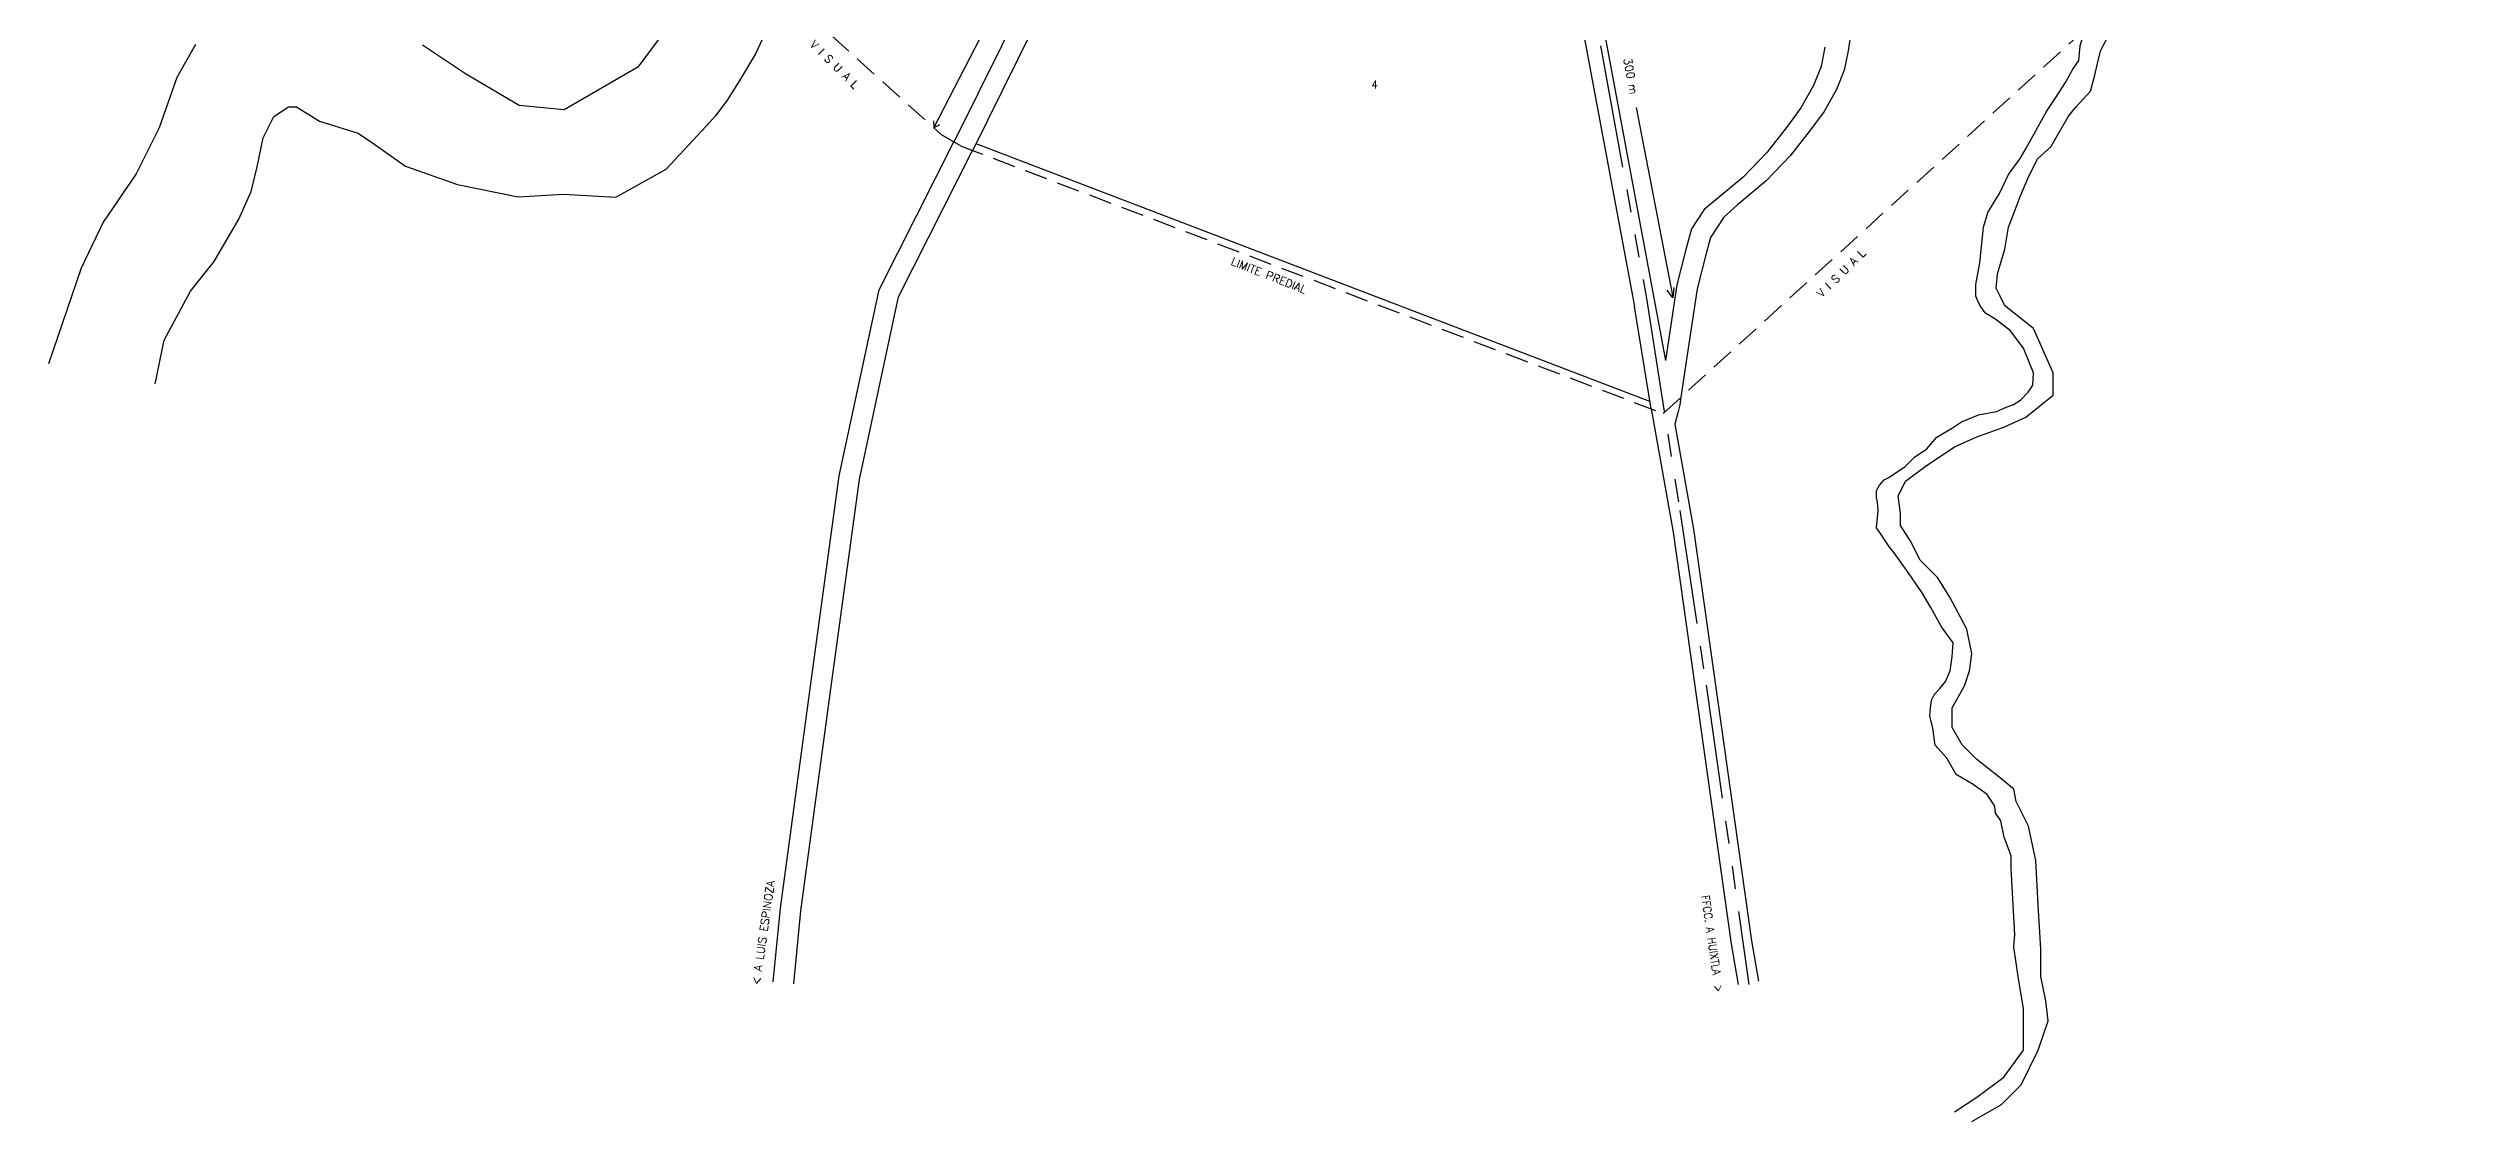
# Model space of a CAD drawing. Extents: x 532014 to 534569, y 1687656 to 1690473.
# Drawn here: x 532014 to 534129, y 1687656 to 1688595 of the extents above; entities that cross this region are included whole.
import ezdxf

# ---------------------------------------------------------------- set-up
doc = ezdxf.new("R2010")
doc.units = 0
doc.header["$LTSCALE"] = 80
doc.header["$MEASUREMENT"] = 0
doc.linetypes.add('HIDDEN', pattern=[0.375, 0.25, -0.125])
doc.linetypes.add('PHANTOM', pattern=[2.5, 1.25, -0.25, 0.25, -0.25, 0.25, -0.25])
for name, color, linetype in [('4', 9, 'HIDDEN'), ('6', 10, 'CONTINUOUS'), ('9', 5, 'CONTINUOUS'), ('C', 1, 'CONTINUOUS'), ('D', 6, 'CONTINUOUS'), ('F', 15, 'CONTINUOUS'), ('M', 10, 'CONTINUOUS')]:
    doc.layers.add(name, color=color, linetype=linetype)
doc.styles.add('ROMANS', font='ROMANS', dxfattribs={"height": 7})

msp = doc.modelspace()

# ---------------------------------------------------------------- linework, layer by layer
at = {"layer": '4', "color": 9, "linetype": 'HIDDEN'}
msp.add_lwpolyline([(532632.762313, 1688666.346631), (532795.44, 1688519.88), (532812.866784, 1688509.671267), (533426.994146, 1688275.85339), (534129.007899, 1688914.881334)], dxfattribs=at)
at = {"layer": '6'}
for p, q in [((532741.064, 1688383.97), (532806.51425, 1688513.392626)), ((532758.176, 1688377.922), (532822.86697, 1688505.842378)), ((532706.137, 1688221.097), (532741.064, 1688383.97)), ((532723.879, 1688217.984), (532758.176, 1688377.922)), ((533416.403003, 1688279.885776), (533435.613, 1688171.839)), ((533437.094014, 1688266.339087), (533453.391, 1688174.677)), ((532681.829, 1688043.663), (532706.137, 1688221.097)), ((532699.666, 1688041.242), (532723.879, 1688217.984)), ((533435.613, 1688171.839), (533486.584, 1687811.881)), ((533453.391, 1688174.677), (533504.376, 1687814.616)), ((532654.833, 1687842.965), (532681.829, 1688043.663)), ((532672.715, 1687840.883), (532699.666, 1688041.242)), ((532648.504, 1687778.612), (532654.833, 1687842.965)), ((532666.418, 1687776.851), (532672.715, 1687840.883)), ((533486.584, 1687811.881), (533492.493, 1687776.259)), ((533504.376, 1687814.616), (533510.25, 1687779.204))]:
    msp.add_line(p, q, dxfattribs=at)
at = {"layer": '6', "linetype": 'CONTINUOUS'}
msp.add_lwpolyline([(533442.498673, 1688289.966826), (533441.508209, 1688283.407493), (533439.712656, 1688276.22799), (533437.094014, 1688266.339087)], dxfattribs=at)
at = {"layer": '9'}
for p, q in [((532211.745, 1688535.619), (532224.581, 1688544.115)), ((532224.581, 1688544.115), (532231.474, 1688544.093)), ((532231.474, 1688544.093), (532251.499, 1688531.486)), ((532202.326, 1688516.933), (532211.745, 1688535.619)), ((532251.499, 1688531.486), (532285.278, 1688520.972)), ((532554.898, 1688489.51), (532589.959, 1688527.023)), ((532197.158, 1688491.522), (532202.326, 1688516.933)), ((532285.278, 1688520.972), (532300.106, 1688511.016)), ((532300.106, 1688511.016), (532326.736, 1688492.246)), ((532191.712, 1688470.035), (532197.158, 1688491.522)), ((532326.736, 1688492.246), (532372.186, 1688476.038)), ((532510.744, 1688464.863), (532554.898, 1688489.51)), ((532180.868, 1688445.849), (532191.712, 1688470.035)), ((532372.186, 1688476.038), (532425.501, 1688465.194)), ((532425.501, 1688465.194), (532465.042, 1688467.701)), ((532465.042, 1688467.701), (532510.744, 1688464.863)), ((532159.504, 1688408.744), (532180.868, 1688445.849)), ((532138.62, 1688382.812), (532159.504, 1688408.744)), ((532115.685, 1688339.831), (532138.62, 1688382.812)), ((532107.91, 1688301.601), (532115.685, 1688339.831))]:
    msp.add_line(p, q, dxfattribs=at)
at = {"layer": '9', "color": 5, "linetype": 'CONTINUOUS'}
for points in [[(532566.479546, 1688627.676106), (532529.985249, 1688578.733547), (532465.640044, 1688541.306883), (532426.264628, 1688545.145517), (532379.206191, 1688572.9756), (532341.751524, 1688597.926709)], [(532143.054752, 1688598.53886), (532126.728364, 1688569.749117), (532111.362345, 1688525.604852), (532091.194447, 1688485.29922), (532062.383159, 1688443.074269), (532043.17563, 1688402.768631), (532014.364353, 1688319.278389)]]:
    msp.add_lwpolyline(points, dxfattribs=at)
at = {"layer": '9', "linetype": 'CONTINUOUS'}
for points in [[(533703.944289, 1688407.44057), (533707.274528, 1688438.64335), (533711.117187, 1688451.447368), (533721.364289, 1688468.092598), (533729.049607, 1688484.737822), (533739.29671, 1688498.822244), (533744.420252, 1688507.785061), (533762.352673, 1688539.795111), (533770.038, 1688551.318724), (533779.004211, 1688565.403152), (533785.408645, 1688576.926765), (533790.532197, 1688584.609178), (533791.81308, 1688597.413202), (533796.936631, 1688615.33883), (533800.77929, 1688624.301641), (533809.745501, 1688631.984054), (533816.149944, 1688639.666467), (533819.086325, 1688646.515429)], [(533725.947505, 1688419.501916), (533729.049607, 1688438.64335), (533734.173159, 1688451.447368), (533739.29671, 1688465.53179), (533746.982028, 1688483.457418), (533754.667355, 1688498.822244), (533766.195341, 1688509.065459), (533781.565986, 1688535.953905), (533787.970421, 1688543.636318), (533800.77929, 1688557.720739), (533804.621958, 1688571.805161), (533807.183734, 1688583.328781), (533809.745501, 1688593.571996), (533818.711711, 1688610.21722), (533834.082365, 1688626.862443), (533835.343587, 1688630.014305)], [(532640.842458, 1688607.177988), (532632.967418, 1688590.293033), (532619.46735, 1688567.77976), (532608.217294, 1688549.769142), (532598.092243, 1688536.261179), (532589.959, 1688527.023)], [(533718.198529, 1688385.048986), (533719.488622, 1688397.958303), (533725.947505, 1688419.501916)], [(533700.564354, 1688378.013703), (533700.564354, 1688388.495357), (533703.944289, 1688407.44057)], [(533700.564354, 1688378.013703), (533701.882591, 1688374.311485), (533704.903013, 1688368.87679), (533708.522003, 1688363.728642)], [(533718.198529, 1688385.048986), (533721.213274, 1688379.142323), (533725.512102, 1688370.321754)], [(533681.959245, 1687664.948144), (533701.335895, 1687677.874312), (533725.018468, 1687695.109202), (533742.242157, 1687718.807177), (533742.242157, 1687755.43132), (533737.936235, 1687781.283656), (533733.630313, 1687809.290353), (533734.67069, 1687819.958038), (533732.64273, 1687856.495233), (533731.290756, 1687878.146905), (533731.290756, 1687888.972741), (533725.206875, 1687905.211494), (533722.502927, 1687919.420403), (533717.771019, 1687926.186551), (533717.095033, 1687932.276083), (533710.335164, 1687942.425304), (533698.167401, 1687951.221296), (533683.29569, 1687960.017287), (533675.183848, 1687974.226197), (533665.044046, 1687985.728647), (533663.016085, 1688000.614171), (533660.312138, 1688011.440007), (533660.988125, 1688018.206154), (533661.664112, 1688024.972301), (533664.401185, 1688030.390229), (533669.134905, 1688035.126532), (533673.868624, 1688041.216064), (533677.926098, 1688050.688671), (533679.954835, 1688062.867736), (533680.631081, 1688075.046801), (533670.487396, 1688089.25571), (533661.019957, 1688106.171078), (533652.905009, 1688119.703373), (533641.408834, 1688136.618741), (533634.646377, 1688146.091348), (533629.912658, 1688152.857495), (533624.502692, 1688159.623642), (533620.445219, 1688165.713175), (533618.416482, 1688169.096248), (533613.682762, 1688175.862396), (533615.035253, 1688190.74792), (533614.359008, 1688198.190682), (533613.682762, 1688202.25037), (533613.682762, 1688208.339903), (533616.387745, 1688213.076206), (533620.445219, 1688217.812509), (533624.502692, 1688219.842353), (533638.703851, 1688229.314959), (533646.846232, 1688237.48765), (533657.662021, 1688244.930412), (533666.44985, 1688255.079633), (533679.969587, 1688263.199009), (533688.081429, 1688268.611927), (533702.953139, 1688274.70146), (533718.500837, 1688277.407919), (533727.964653, 1688281.467607), (533733.372547, 1688283.497451), (533739.456429, 1688287.55714), (533746.216297, 1688294.323287), (533750.272218, 1688300.41282), (533750.948205, 1688311.238655), (533742.160376, 1688332.890327), (533730.6686, 1688348.452466), (533717.148863, 1688358.601686), (533708.522003, 1688363.728642)], [(533697.029973, 1687656.330698), (533722.865507, 1687671.411228), (533740.089196, 1687688.646118), (533755.159924, 1687718.807177), (533763.771769, 1687744.659513), (533761.618808, 1687761.894404), (533757.312885, 1687783.438017), (533757.312885, 1687807.135992), (533755.159924, 1687845.914496), (533753.006963, 1687884.693), (533746.548079, 1687914.854059), (533735.783274, 1687936.397672), (533733.630313, 1687947.169479), (533720.712546, 1687957.941286), (533701.335895, 1687973.021815), (533688.418128, 1687985.947983), (533679.806284, 1688001.028513), (533679.806284, 1688018.263403), (533690.571089, 1688037.652655), (533694.877012, 1688050.578824), (533697.029973, 1688065.659353), (533692.724051, 1688087.202966), (533677.653323, 1688115.209664), (533666.888517, 1688132.444554), (533651.817789, 1688147.525084), (533643.205944, 1688164.759975), (533634.594099, 1688177.686143), (533634.594099, 1688188.457949), (533632.441138, 1688203.538479), (533638.900022, 1688216.464647), (533656.123711, 1688229.390815), (533681.959245, 1688246.625705), (533701.335895, 1688255.243151), (533725.018468, 1688263.860596), (533744.395118, 1688272.478042), (533768.077691, 1688291.867294), (533768.077691, 1688311.256546), (533750.854002, 1688350.03505), (533725.512102, 1688370.321754)]]:
    msp.add_lwpolyline(points, dxfattribs=at)
at = {"layer": 'D', "color": 14, "linetype": 'CONTINUOUS'}
for p, q in [((532788.983994, 1688525.647219), (532849.891274, 1688643.910192)), ((533403.352102, 1688543.330923), (533435.449373, 1688377.565295)), ((532788.78641, 1688531.69658), (532788.983994, 1688525.647219)), ((532788.983994, 1688525.647219), (532794.231225, 1688528.586835)), ((533435.55883, 1688377.042578), (533430.49273, 1688383.697141)), ((533436.360544, 1688385.914332), (533435.55883, 1688377.042578))]:
    msp.add_line(p, q, dxfattribs=at)
at = {"layer": 'F'}
for p, q in [((533328.511623, 1688762.166702), (533402.030964, 1688369.22638)), ((533356.592818, 1688709.953156), (533378.50354, 1688592.847625)), ((532806.650595, 1688513.312754), (532878.322, 1688657.967)), ((532823.019658, 1688505.805744), (532894.418, 1688649.91)), ((533378.50354, 1688592.847625), (533429.15314, 1688322.142337))]:
    msp.add_line(p, q, dxfattribs=at)
at = {"layer": 'F', "color": 15, "linetype": 'CONTINUOUS'}
for p, q in [((533568.563306, 1688596.244952), (533565.193422, 1688579.404096)), ((533588.782637, 1688592.876781), (533585.412753, 1688576.035925)), ((533590.467583, 1688604.665383), (533588.782637, 1688592.876781)), ((533565.193422, 1688579.404096), (533558.453645, 1688562.563234)), ((533585.412753, 1688576.035925), (533578.672976, 1688559.195062)), ((533547.501502, 1688543.196248), (533535.706895, 1688527.197427)), ((533558.453645, 1688562.563234), (533547.501502, 1688543.196248)), ((533578.672976, 1688559.195062), (533567.720833, 1688539.828077)), ((533535.706895, 1688527.197427), (533518.014984, 1688504.46227)), ((533555.926226, 1688523.829255), (533538.234315, 1688501.094098)), ((533567.720833, 1688539.828077), (533555.926226, 1688523.829255)), ((533518.014984, 1688504.46227), (533496.95318, 1688482.569147)), ((533538.234315, 1688501.094098), (533517.172511, 1688479.200976)), ((533496.95318, 1688482.569147), (533462.979706, 1688454.272345)), ((533517.172511, 1688479.200976), (533491.89835, 1688458.149908)), ((533491.89835, 1688458.149908), (533479.973829, 1688447.380417))]:
    msp.add_line(p, q, dxfattribs=at)
at = {"layer": 'F', "linetype": 'CONTINUOUS'}
for p, q in [((533415.383236, 1688286.224931), (532825.952633, 1688511.725409)), ((533416.403003, 1688279.885776), (533402.030964, 1688369.22638))]:
    msp.add_line(p, q, dxfattribs=at)
for points in [[(533462.979706, 1688454.272345), (533451.843471, 1688437.189298), (533446.547201, 1688418.129964), (533439.098199, 1688388.345243), (533430.890958, 1688333.651019), (533429.15314, 1688322.142337)], [(533479.973829, 1688447.380417), (533468.441542, 1688429.689824), (533463.952651, 1688413.535947), (533456.770429, 1688384.817943), (533448.690431, 1688330.971688), (533442.498673, 1688289.966826)]]:
    msp.add_lwpolyline(points, dxfattribs=at)
at = {"layer": 'M', "color": 10, "linetype": 'PHANTOM'}
msp.add_lwpolyline([(533149.952085, 1689140.491147), (533231.802784, 1689023.250235), (533283.330994, 1688935.355441), (533296.001865, 1688913.381742), (533323.033057, 1688821.261237), (533340.951367, 1688754.452778), (533373.660383, 1688589.635011), (533412.426624, 1688376.341431), (533441.479824, 1688190.91393), (533464.492362, 1688038.170033), (533502.06605, 1687776.414593)], dxfattribs=at)

# ---------------------------------------------------------------- texts
at = {"layer": 'C', "color": 1, "style": 'ROMANS', "width": 0.9}
msp.add_text('4', height=7, dxfattribs=at).set_placement((533171.81, 1688560))
at = {"layer": 'D', "color": 6, "style": 'ROMANS'}
for s, rotation, p in [('V I S U A L', 315.67, (532680, 1688597.75)), ('V I S U A L', 44.625571, (533565.666759, 1688376.758552)), ('< A LUIS ESPINOZA', 81.83, (532636.740632, 1687775.586464))]:
    msp.add_text(s, height=7, rotation=rotation, dxfattribs=at).set_placement(p)
at = {"layer": 'D', "color": 6, "linetype": 'CONTINUOUS', "style": 'ROMANS'}
for s, rotation, p in [('300 m', 280.496705, (533392.292299, 1688585.846951)), ('LIMITE PREDIAL', 338.425405, (533048.353242, 1688406.121825))]:
    msp.add_text(s, height=7, rotation=rotation, dxfattribs=at).set_placement(p)
at = {"layer": 'D', "color": 6, "style": 'ROMANS', "width": 0.9}
msp.add_text('FFCC. A HUIXTLA  >', height=7, rotation=278.317847, dxfattribs=at).set_placement((533460.309414, 1687853.881983))

doc.saveas('drawing.dxf')
